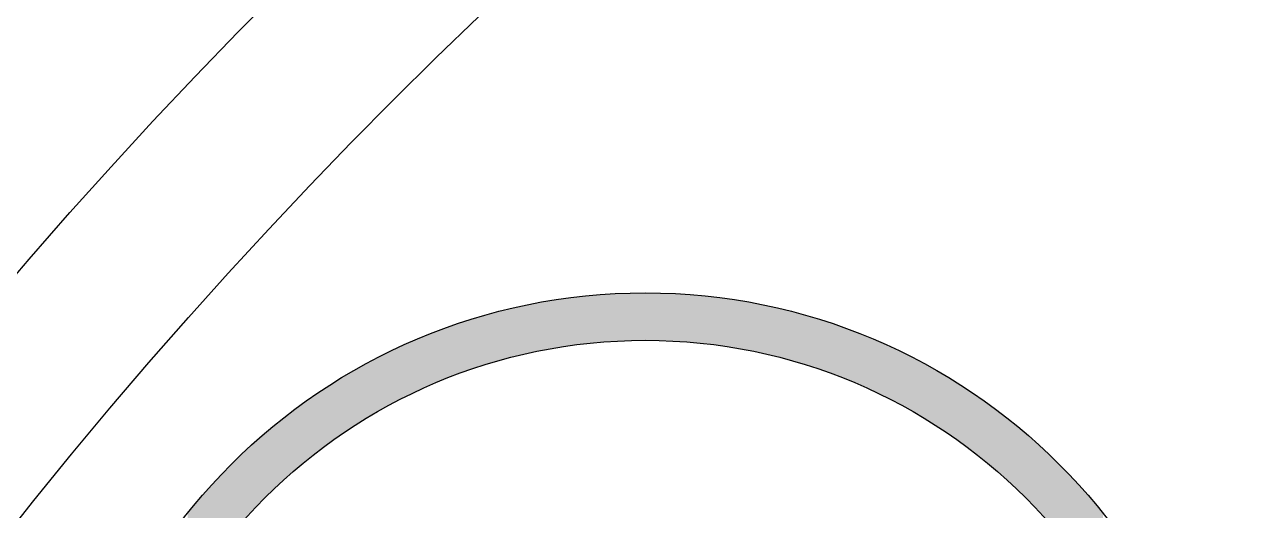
# Model space of a CAD drawing. Extents: x 1919 to 2339, y -1533 to -939.
# Drawn here: x 2093.26 to 2094.813, y -1378.143 to -1377.529 of the extents above; entities that cross this region are included whole.
import ezdxf

# ---------------------------------------------------------------- set-up
doc = ezdxf.new("R2010")
doc.units = 0
doc.header["$LTSCALE"] = 7
doc.header["$MEASUREMENT"] = 0
doc.layers.add('D', color=2, linetype='CONTINUOUS')
doc.layers.add('DWG', color=7, linetype='CONTINUOUS')

msp = doc.modelspace()

# ---------------------------------------------------------------- linework, layer by layer
at = {"layer": 'D'}
for radius in [0.74, 0.68]:
    msp.add_circle((2094.0441, -1378.6078), radius, dxfattribs=at)
for points in [[(2093.9045, -1377.9422), (2093.8922, -1377.8835), (2093.9045, -1377.8811)], [(2093.9094, -1377.9413), (2093.9045, -1377.8811), (2093.9094, -1377.8801)], [(2093.9045, -1377.9422), (2093.9045, -1377.8811), (2093.9094, -1377.9413)], [(2093.9203, -1377.9391), (2093.9094, -1377.8801), (2093.9203, -1377.8782)], [(2093.9094, -1377.9413), (2093.9094, -1377.8801), (2093.9203, -1377.9391)], [(2093.9266, -1377.938), (2093.9203, -1377.8782), (2093.9266, -1377.8771)], [(2093.9203, -1377.9391), (2093.9203, -1377.8782), (2093.9266, -1377.938)], [(2093.9361, -1377.9364), (2093.9266, -1377.8771), (2093.9361, -1377.8757)], [(2093.9266, -1377.938), (2093.9266, -1377.8771), (2093.9361, -1377.9364)], [(2093.9436, -1377.9353), (2093.9361, -1377.8757), (2093.9436, -1377.8746)], [(2093.9361, -1377.9364), (2093.9361, -1377.8757), (2093.9436, -1377.9353)], [(2093.9518, -1377.934), (2093.9436, -1377.8746), (2093.9518, -1377.8736)], [(2093.9436, -1377.9353), (2093.9436, -1377.8746), (2093.9518, -1377.934)], [(2093.9607, -1377.9329), (2093.9518, -1377.8736), (2093.9607, -1377.8725)], [(2093.9518, -1377.934), (2093.9518, -1377.8736), (2093.9607, -1377.9329)], [(2093.9674, -1377.9321), (2093.9607, -1377.8725), (2093.9674, -1377.8718)], [(2093.9607, -1377.9329), (2093.9607, -1377.8725), (2093.9674, -1377.9321)], [(2093.9776, -1377.9311), (2093.9674, -1377.8718), (2093.9776, -1377.8707)], [(2093.9674, -1377.9321), (2093.9674, -1377.8718), (2093.9776, -1377.9311)], [(2093.983, -1377.9305), (2093.9776, -1377.8707), (2093.983, -1377.8703)], [(2093.9776, -1377.9311), (2093.9776, -1377.8707), (2093.983, -1377.9305)], [(2093.9944, -1377.9296), (2093.983, -1377.8703), (2093.9944, -1377.8694)], [(2093.983, -1377.9305), (2093.983, -1377.8703), (2093.9944, -1377.9296)], [(2093.9984, -1377.9293), (2093.9944, -1377.8694), (2093.9984, -1377.8692)], [(2093.9944, -1377.9296), (2093.9944, -1377.8694), (2093.9984, -1377.9293)], [(2094.0111, -1377.9286), (2093.9984, -1377.8692), (2094.0111, -1377.8685)], [(2093.9984, -1377.9293), (2093.9984, -1377.8692), (2094.0111, -1377.9286)], [(2094.0137, -1377.9284), (2094.0111, -1377.8685), (2094.0137, -1377.8684)], [(2094.0111, -1377.9286), (2094.0111, -1377.8685), (2094.0137, -1377.9284)], [(2094.0276, -1377.928), (2094.0137, -1377.8684), (2094.0276, -1377.8679)], [(2094.0137, -1377.9284), (2094.0137, -1377.8684), (2094.0276, -1377.928)], [(2094.029, -1377.9279), (2094.0276, -1377.8679), (2094.029, -1377.8679)], [(2094.0276, -1377.928), (2094.0276, -1377.8679), (2094.029, -1377.9279)], [(2094.0441, -1377.9278), (2094.029, -1377.8679), (2094.0441, -1377.8678)], [(2094.029, -1377.9279), (2094.029, -1377.8679), (2094.0441, -1377.9278)], [(2094.0592, -1377.9279), (2094.0441, -1377.8678), (2094.0592, -1377.8679)], [(2094.0441, -1377.9278), (2094.0441, -1377.8678), (2094.0592, -1377.9279)], [(2094.0605, -1377.928), (2094.0592, -1377.8679), (2094.0605, -1377.8679)], [(2094.0592, -1377.9279), (2094.0592, -1377.8679), (2094.0605, -1377.928)], [(2094.0744, -1377.9284), (2094.0605, -1377.8679), (2094.0744, -1377.8684)], [(2094.0605, -1377.928), (2094.0605, -1377.8679), (2094.0744, -1377.9284)], [(2094.0771, -1377.9286), (2094.0744, -1377.8684), (2094.0771, -1377.8685)], [(2094.0744, -1377.9284), (2094.0744, -1377.8684), (2094.0771, -1377.9286)], [(2094.0897, -1377.9293), (2094.0771, -1377.8685), (2094.0897, -1377.8692)], [(2094.0771, -1377.9286), (2094.0771, -1377.8685), (2094.0897, -1377.9293)], [(2094.0937, -1377.9296), (2094.0897, -1377.8692), (2094.0937, -1377.8694)], [(2094.0897, -1377.9293), (2094.0897, -1377.8692), (2094.0937, -1377.9296)], [(2094.1052, -1377.9305), (2094.0937, -1377.8694), (2094.1052, -1377.8703)], [(2094.0937, -1377.9296), (2094.0937, -1377.8694), (2094.1052, -1377.9305)], [(2094.1106, -1377.9311), (2094.1052, -1377.8703), (2094.1106, -1377.8707)], [(2094.1052, -1377.9305), (2094.1052, -1377.8703), (2094.1106, -1377.9311)], [(2094.1207, -1377.9321), (2094.1106, -1377.8707), (2094.1207, -1377.8718)], [(2094.1106, -1377.9311), (2094.1106, -1377.8707), (2094.1207, -1377.9321)], [(2094.1275, -1377.9329), (2094.1207, -1377.8718), (2094.1275, -1377.8725)], [(2094.1207, -1377.9321), (2094.1207, -1377.8718), (2094.1275, -1377.9329)], [(2094.1363, -1377.934), (2094.1275, -1377.8725), (2094.1363, -1377.8736)], [(2094.1275, -1377.9329), (2094.1275, -1377.8725), (2094.1363, -1377.934)], [(2094.1445, -1377.9353), (2094.1363, -1377.8736), (2094.1445, -1377.8746)], [(2094.1363, -1377.934), (2094.1363, -1377.8736), (2094.1445, -1377.9353)], [(2094.152, -1377.9364), (2094.1445, -1377.8746), (2094.152, -1377.8757)], [(2094.1445, -1377.9353), (2094.1445, -1377.8746), (2094.152, -1377.9364)], [(2094.1616, -1377.938), (2094.152, -1377.8757), (2094.1616, -1377.8771)], [(2094.152, -1377.9364), (2094.152, -1377.8757), (2094.1616, -1377.938)], [(2094.1678, -1377.9391), (2094.1616, -1377.8771), (2094.1678, -1377.8782)], [(2094.1616, -1377.938), (2094.1616, -1377.8771), (2094.1678, -1377.9391)], [(2094.1787, -1377.9413), (2094.1678, -1377.8782), (2094.1787, -1377.8801)], [(2094.1678, -1377.9391), (2094.1678, -1377.8782), (2094.1787, -1377.9413)], [(2094.1836, -1377.9422), (2094.1787, -1377.8801), (2094.1836, -1377.8811)], [(2094.1787, -1377.9413), (2094.1787, -1377.8801), (2094.1836, -1377.9422)], [(2094.1959, -1377.945), (2094.1836, -1377.8811), (2094.1959, -1377.8835)], [(2094.1836, -1377.9422), (2094.1836, -1377.8811), (2094.1959, -1377.945)], [(2093.8404, -1377.959), (2093.8253, -1377.9009), (2093.8404, -1377.8963)], [(2093.8411, -1377.9587), (2093.8404, -1377.8963), (2093.8411, -1377.8961)], [(2093.8404, -1377.959), (2093.8404, -1377.8963), (2093.8411, -1377.9587)], [(2093.857, -1377.954), (2093.8411, -1377.8961), (2093.857, -1377.8918)], [(2093.8411, -1377.9587), (2093.8411, -1377.8961), (2093.857, -1377.954)], [(2093.8577, -1377.9538), (2093.857, -1377.8918), (2093.8577, -1377.8916)], [(2093.857, -1377.954), (2093.857, -1377.8918), (2093.8577, -1377.9538)], [(2093.8728, -1377.9497), (2093.8577, -1377.8916), (2093.8728, -1377.8879)], [(2093.8577, -1377.9538), (2093.8577, -1377.8916), (2093.8728, -1377.9497)], [(2093.875, -1377.9491), (2093.8728, -1377.8879), (2093.875, -1377.8873)], [(2093.8728, -1377.9497), (2093.8728, -1377.8879), (2093.875, -1377.9491)], [(2093.8887, -1377.9457), (2093.875, -1377.8873), (2093.8887, -1377.8843)], [(2093.875, -1377.9491), (2093.875, -1377.8873), (2093.8887, -1377.9457)], [(2093.8922, -1377.945), (2093.8887, -1377.8843), (2093.8922, -1377.8835)], [(2093.8887, -1377.9457), (2093.8887, -1377.8843), (2093.8922, -1377.945)], [(2093.8922, -1377.945), (2093.8922, -1377.8835), (2093.9045, -1377.9422)], [(2094.1994, -1377.9457), (2094.1959, -1377.8835), (2094.1994, -1377.8843)], [(2094.1959, -1377.945), (2094.1959, -1377.8835), (2094.1994, -1377.9457)], [(2094.2132, -1377.9491), (2094.1994, -1377.8843), (2094.2132, -1377.8873)], [(2094.1994, -1377.9457), (2094.1994, -1377.8843), (2094.2132, -1377.9491)], [(2094.2153, -1377.9497), (2094.2132, -1377.8873), (2094.2153, -1377.8879)], [(2094.2132, -1377.9491), (2094.2132, -1377.8873), (2094.2153, -1377.9497)], [(2094.2304, -1377.9538), (2094.2153, -1377.8879), (2094.2304, -1377.8916)], [(2094.2153, -1377.9497), (2094.2153, -1377.8879), (2094.2304, -1377.9538)], [(2094.2312, -1377.954), (2094.2304, -1377.8916), (2094.2312, -1377.8918)], [(2094.2304, -1377.9538), (2094.2304, -1377.8916), (2094.2312, -1377.954)], [(2094.247, -1377.9587), (2094.2312, -1377.8918), (2094.247, -1377.8961)], [(2094.2312, -1377.954), (2094.2312, -1377.8918), (2094.247, -1377.9587)], [(2094.2477, -1377.959), (2094.247, -1377.8961), (2094.2477, -1377.8963)], [(2094.247, -1377.9587), (2094.247, -1377.8961), (2094.2477, -1377.959)], [(2094.2628, -1377.9639), (2094.2477, -1377.8963), (2094.2628, -1377.9009)], [(2094.2477, -1377.959), (2094.2477, -1377.8963), (2094.2628, -1377.9639)], [(2093.7888, -1377.9775), (2093.7781, -1377.9173), (2093.7888, -1377.9132)], [(2093.7938, -1377.9755), (2093.7888, -1377.9132), (2093.7938, -1377.9114)], [(2093.7888, -1377.9775), (2093.7888, -1377.9132), (2093.7938, -1377.9755)], [(2093.806, -1377.9708), (2093.7938, -1377.9114), (2093.806, -1377.9071)], [(2093.7938, -1377.9755), (2093.7938, -1377.9114), (2093.806, -1377.9708)], [(2093.8095, -1377.9695), (2093.806, -1377.9071), (2093.8095, -1377.906)], [(2093.806, -1377.9708), (2093.806, -1377.9071), (2093.8095, -1377.9695)], [(2093.8232, -1377.9646), (2093.8095, -1377.906), (2093.8232, -1377.9015)], [(2093.8095, -1377.9695), (2093.8095, -1377.906), (2093.8232, -1377.9646)], [(2093.8253, -1377.9639), (2093.8232, -1377.9015), (2093.8253, -1377.9009)], [(2093.8232, -1377.9646), (2093.8232, -1377.9015), (2093.8253, -1377.9639)], [(2093.8253, -1377.9639), (2093.8253, -1377.9009), (2093.8404, -1377.959)], [(2094.2649, -1377.9646), (2094.2628, -1377.9009), (2094.2649, -1377.9015)], [(2094.2628, -1377.9639), (2094.2628, -1377.9009), (2094.2649, -1377.9646)], [(2094.2786, -1377.9695), (2094.2649, -1377.9015), (2094.2786, -1377.906)], [(2094.2649, -1377.9646), (2094.2649, -1377.9015), (2094.2786, -1377.9695)], [(2094.2822, -1377.9708), (2094.2786, -1377.906), (2094.2822, -1377.9071)], [(2094.2786, -1377.9695), (2094.2786, -1377.906), (2094.2822, -1377.9708)], [(2094.2944, -1377.9755), (2094.2822, -1377.9071), (2094.2944, -1377.9114)], [(2094.2822, -1377.9708), (2094.2822, -1377.9071), (2094.2944, -1377.9755)], [(2094.2993, -1377.9775), (2094.2944, -1377.9114), (2094.2993, -1377.9132)], [(2094.2944, -1377.9755), (2094.2944, -1377.9114), (2094.2993, -1377.9775)], [(2094.31, -1377.9819), (2094.2993, -1377.9132), (2094.31, -1377.9173)], [(2094.2993, -1377.9775), (2094.2993, -1377.9132), (2094.31, -1377.9819)], [(2093.7546, -1377.9925), (2093.7471, -1377.93), (2093.7546, -1377.9267)], [(2093.7625, -1377.9888), (2093.7546, -1377.9267), (2093.7625, -1377.9235)], [(2093.7546, -1377.9925), (2093.7546, -1377.9267), (2093.7625, -1377.9888)], [(2093.7717, -1377.9847), (2093.7625, -1377.9235), (2093.7717, -1377.9197)], [(2093.7625, -1377.9888), (2093.7625, -1377.9235), (2093.7717, -1377.9847)], [(2093.7781, -1377.9819), (2093.7717, -1377.9197), (2093.7781, -1377.9173)], [(2093.7717, -1377.9847), (2093.7717, -1377.9197), (2093.7781, -1377.9819)], [(2093.7781, -1377.9819), (2093.7781, -1377.9173), (2093.7888, -1377.9775)], [(2094.3165, -1377.9847), (2094.31, -1377.9173), (2094.3165, -1377.9197)], [(2094.31, -1377.9819), (2094.31, -1377.9173), (2094.3165, -1377.9847)], [(2094.3256, -1377.9888), (2094.3165, -1377.9197), (2094.3256, -1377.9235)], [(2094.3165, -1377.9847), (2094.3165, -1377.9197), (2094.3256, -1377.9888)], [(2094.3335, -1377.9925), (2094.3256, -1377.9235), (2094.3335, -1377.9267)], [(2094.3256, -1377.9888), (2094.3256, -1377.9235), (2094.3335, -1377.9925)], [(2094.341, -1377.996), (2094.3335, -1377.9267), (2094.341, -1377.93)], [(2094.3335, -1377.9925), (2094.3335, -1377.9267), (2094.341, -1377.996)], [(2093.7165, -1378.0118), (2093.7042, -1377.9504), (2093.7165, -1377.9442)], [(2093.7209, -1378.0095), (2093.7165, -1377.9442), (2093.7209, -1377.9421)], [(2093.7165, -1378.0118), (2093.7165, -1377.9442), (2093.7209, -1378.0095)], [(2093.7317, -1378.0037), (2093.7209, -1377.9421), (2093.7317, -1377.9369)], [(2093.7209, -1378.0095), (2093.7209, -1377.9421), (2093.7317, -1378.0037)], [(2093.7377, -1378.0007), (2093.7317, -1377.9369), (2093.7377, -1377.9342)], [(2093.7317, -1378.0037), (2093.7317, -1377.9369), (2093.7377, -1378.0007)], [(2093.7471, -1377.996), (2093.7377, -1377.9342), (2093.7471, -1377.93)], [(2093.7377, -1378.0007), (2093.7377, -1377.9342), (2093.7471, -1377.996)], [(2093.7471, -1377.996), (2093.7471, -1377.93), (2093.7546, -1377.9925)], [(2094.3504, -1378.0007), (2094.341, -1377.93), (2094.3504, -1377.9342)], [(2094.341, -1377.996), (2094.341, -1377.93), (2094.3504, -1378.0007)], [(2094.3564, -1378.0037), (2094.3504, -1377.9342), (2094.3564, -1377.9369)], [(2094.3504, -1378.0007), (2094.3504, -1377.9342), (2094.3564, -1378.0037)], [(2094.3672, -1378.0095), (2094.3564, -1377.9369), (2094.3672, -1377.9421)], [(2094.3564, -1378.0037), (2094.3564, -1377.9369), (2094.3672, -1378.0095)], [(2094.3716, -1378.0118), (2094.3672, -1377.9421), (2094.3716, -1377.9442)], [(2094.3672, -1378.0095), (2094.3672, -1377.9421), (2094.3716, -1378.0118)], [(2094.3839, -1378.0188), (2094.3716, -1377.9442), (2094.3839, -1377.9504)], [(2094.3716, -1378.0118), (2094.3716, -1377.9442), (2094.3839, -1378.0188)], [(2093.6866, -1378.0293), (2093.672, -1377.9681), (2093.6866, -1377.9598)], [(2093.6876, -1378.0287), (2093.6866, -1377.9598), (2093.6876, -1377.9592)], [(2093.6866, -1378.0293), (2093.6866, -1377.9598), (2093.6876, -1378.0287)], [(2093.7015, -1378.0203), (2093.6876, -1377.9592), (2093.7015, -1377.9519)], [(2093.6876, -1378.0287), (2093.6876, -1377.9592), (2093.7015, -1378.0203)], [(2093.7042, -1378.0188), (2093.7015, -1377.9519), (2093.7042, -1377.9504)], [(2093.7015, -1378.0203), (2093.7015, -1377.9519), (2093.7042, -1378.0188)], [(2093.7042, -1378.0188), (2093.7042, -1377.9504), (2093.7165, -1378.0118)], [(2094.3866, -1378.0203), (2094.3839, -1377.9504), (2094.3866, -1377.9519)], [(2094.3839, -1378.0188), (2094.3839, -1377.9504), (2094.3866, -1378.0203)], [(2094.4005, -1378.0287), (2094.3866, -1377.9519), (2094.4005, -1377.9592)], [(2094.3866, -1378.0203), (2094.3866, -1377.9519), (2094.4005, -1378.0287)], [(2094.4015, -1378.0293), (2094.4005, -1377.9592), (2094.4015, -1377.9598)], [(2094.4005, -1378.0287), (2094.4005, -1377.9592), (2094.4015, -1378.0293)], [(2094.4162, -1378.0386), (2094.4015, -1377.9598), (2094.4162, -1377.9681)], [(2094.4015, -1378.0293), (2094.4015, -1377.9598), (2094.4162, -1378.0386)], [(2093.6713, -1378.0391), (2093.6575, -1377.9768), (2093.6713, -1377.9685)], [(2093.672, -1378.0386), (2093.6713, -1377.9685), (2093.672, -1377.9681)], [(2093.6713, -1378.0391), (2093.6713, -1377.9685), (2093.672, -1378.0386)], [(2093.672, -1378.0386), (2093.672, -1377.9681), (2093.6866, -1378.0293)], [(2094.4168, -1378.0391), (2094.4162, -1377.9681), (2094.4168, -1377.9685)], [(2094.4162, -1378.0386), (2094.4162, -1377.9681), (2094.4168, -1378.0391)], [(2094.4306, -1378.0483), (2094.4168, -1377.9685), (2094.4306, -1377.9768)], [(2094.4168, -1378.0391), (2094.4168, -1377.9685), (2094.4306, -1378.0483)], [(2093.6391, -1378.0615), (2093.6292, -1377.995), (2093.6391, -1377.9884)], [(2093.6432, -1378.0584), (2093.6391, -1377.9884), (2093.6432, -1377.9858)], [(2093.6391, -1378.0615), (2093.6391, -1377.9884), (2093.6432, -1378.0584)], [(2093.6551, -1378.05), (2093.6432, -1377.9858), (2093.6551, -1377.9782)], [(2093.6432, -1378.0584), (2093.6432, -1377.9858), (2093.6551, -1378.05)], [(2093.6575, -1378.0483), (2093.6551, -1377.9782), (2093.6575, -1377.9768)], [(2093.6551, -1378.05), (2093.6551, -1377.9782), (2093.6575, -1378.0483)], [(2093.6575, -1378.0483), (2093.6575, -1377.9768), (2093.6713, -1378.0391)], [(2094.433, -1378.05), (2094.4306, -1377.9768), (2094.433, -1377.9782)], [(2094.4306, -1378.0483), (2094.4306, -1377.9768), (2094.433, -1378.05)], [(2094.4449, -1378.0584), (2094.433, -1377.9782), (2094.4449, -1377.9858)], [(2094.433, -1378.05), (2094.433, -1377.9782), (2094.4449, -1378.0584)], [(2094.449, -1378.0615), (2094.4449, -1377.9858), (2094.449, -1377.9884)], [(2094.4449, -1378.0584), (2094.4449, -1377.9858), (2094.449, -1378.0615)], [(2094.4589, -1378.069), (2094.449, -1377.9884), (2094.4589, -1377.995)], [(2094.449, -1378.0615), (2094.449, -1377.9884), (2094.4589, -1378.069)], [(2093.6155, -1378.0798), (2093.6079, -1378.01), (2093.6155, -1378.0046)], [(2093.6234, -1378.0736), (2093.6155, -1378.0046), (2093.6234, -1377.999)], [(2093.6155, -1378.0798), (2093.6155, -1378.0046), (2093.6234, -1378.0736)], [(2093.6292, -1378.069), (2093.6234, -1377.999), (2093.6292, -1377.995)], [(2093.6234, -1378.0736), (2093.6234, -1377.999), (2093.6292, -1378.069)], [(2093.6292, -1378.069), (2093.6292, -1377.995), (2093.6391, -1378.0615)], [(2094.4647, -1378.0736), (2094.4589, -1377.995), (2094.4647, -1377.999)], [(2094.4589, -1378.069), (2094.4589, -1377.995), (2094.4647, -1378.0736)], [(2094.4727, -1378.0798), (2094.4647, -1377.999), (2094.4727, -1378.0046)], [(2094.4647, -1378.0736), (2094.4647, -1377.999), (2094.4727, -1378.0798)], [(2094.4803, -1378.0862), (2094.4727, -1378.0046), (2094.4803, -1378.01)], [(2094.4727, -1378.0798), (2094.4727, -1378.0046), (2094.4803, -1378.0862)], [(2093.5926, -1378.0993), (2093.5888, -1378.0245), (2093.5926, -1378.0214)], [(2093.602, -1378.0911), (2093.5926, -1378.0214), (2093.602, -1378.0144)], [(2093.5926, -1378.0993), (2093.5926, -1378.0214), (2093.602, -1378.0911)], [(2093.6079, -1378.0862), (2093.602, -1378.0144), (2093.6079, -1378.01)], [(2093.602, -1378.0911), (2093.602, -1378.0144), (2093.6079, -1378.0862)], [(2093.6079, -1378.0862), (2093.6079, -1378.01), (2093.6155, -1378.0798)], [(2094.4862, -1378.0911), (2094.4803, -1378.01), (2094.4862, -1378.0144)], [(2094.4803, -1378.0862), (2094.4803, -1378.01), (2094.4862, -1378.0911)], [(2094.4955, -1378.0993), (2094.4862, -1378.0144), (2094.4955, -1378.0214)], [(2094.4862, -1378.0911), (2094.4862, -1378.0144), (2094.4955, -1378.0993)], [(2094.4994, -1378.1027), (2094.4955, -1378.0214), (2094.4994, -1378.0245)], [(2094.4955, -1378.0993), (2094.4955, -1378.0214), (2094.4994, -1378.1027)], [(2093.5758, -1378.1146), (2093.5632, -1378.0453), (2093.5758, -1378.0348)], [(2093.5776, -1378.113), (2093.5758, -1378.0348), (2093.5776, -1378.0333)], [(2093.5758, -1378.1146), (2093.5758, -1378.0348), (2093.5776, -1378.113)], [(2093.5888, -1378.1027), (2093.5776, -1378.0333), (2093.5888, -1378.0245)], [(2093.5776, -1378.113), (2093.5776, -1378.0333), (2093.5888, -1378.1027)], [(2093.5888, -1378.1027), (2093.5888, -1378.0245), (2093.5926, -1378.0993)], [(2094.5105, -1378.113), (2094.4994, -1378.0245), (2094.5105, -1378.0333)], [(2094.4994, -1378.1027), (2094.4994, -1378.0245), (2094.5105, -1378.113)], [(2094.5123, -1378.1146), (2094.5105, -1378.0333), (2094.5123, -1378.0348)], [(2094.5105, -1378.113), (2094.5105, -1378.0333), (2094.5123, -1378.1146)], [(2094.5249, -1378.1269), (2094.5123, -1378.0348), (2094.5249, -1378.0453)], [(2094.5123, -1378.1146), (2094.5123, -1378.0348), (2094.5249, -1378.1269)], [(2093.563, -1378.1272), (2093.5509, -1378.056), (2093.563, -1378.0455)], [(2093.5632, -1378.1269), (2093.563, -1378.0455), (2093.5632, -1378.0453)], [(2093.563, -1378.1272), (2093.563, -1378.0455), (2093.5632, -1378.1269)], [(2093.5632, -1378.1269), (2093.5632, -1378.0453), (2093.5758, -1378.1146)], [(2094.5252, -1378.1272), (2094.5249, -1378.0453), (2094.5252, -1378.0455)], [(2094.5249, -1378.1269), (2094.5249, -1378.0453), (2094.5252, -1378.1272)], [(2094.5372, -1378.1395), (2094.5252, -1378.0455), (2094.5372, -1378.056)], [(2094.5252, -1378.1272), (2094.5252, -1378.0455), (2094.5372, -1378.1395)], [(2093.539, -1378.1524), (2093.5345, -1378.0711), (2093.539, -1378.067)], [(2093.5486, -1378.1421), (2093.539, -1378.067), (2093.5486, -1378.0581)], [(2093.539, -1378.1524), (2093.539, -1378.067), (2093.5486, -1378.1421)], [(2093.5509, -1378.1395), (2093.5486, -1378.0581), (2093.5509, -1378.056)], [(2093.5486, -1378.1421), (2093.5486, -1378.0581), (2093.5509, -1378.1395)], [(2093.5509, -1378.1395), (2093.5509, -1378.056), (2093.563, -1378.1272)], [(2094.5395, -1378.1421), (2094.5372, -1378.056), (2094.5395, -1378.0581)], [(2094.5372, -1378.1395), (2094.5372, -1378.056), (2094.5395, -1378.1421)], [(2094.5491, -1378.1524), (2094.5395, -1378.0581), (2094.5491, -1378.067)], [(2094.5395, -1378.1421), (2094.5395, -1378.0581), (2094.5491, -1378.1524)], [(2094.5536, -1378.1575), (2094.5491, -1378.067), (2094.5536, -1378.0711)], [(2094.5491, -1378.1524), (2094.5491, -1378.067), (2094.5536, -1378.1575)], [(2093.5274, -1378.1657), (2093.5208, -1378.0845), (2093.5274, -1378.0781)], [(2093.5345, -1378.1575), (2093.5274, -1378.0781), (2093.5345, -1378.0711)], [(2093.5274, -1378.1657), (2093.5274, -1378.0781), (2093.5345, -1378.1575)], [(2093.5345, -1378.1575), (2093.5345, -1378.0711), (2093.539, -1378.1524)], [(2094.5607, -1378.1657), (2094.5536, -1378.0711), (2094.5607, -1378.0781)], [(2094.5536, -1378.1575), (2094.5536, -1378.0711), (2094.5607, -1378.1657)], [(2094.5673, -1378.1736), (2094.5607, -1378.0781), (2094.5673, -1378.0845)], [(2094.5607, -1378.1657), (2094.5607, -1378.0781), (2094.5673, -1378.1736)], [(2093.5074, -1378.1902), (2093.5053, -1378.1006), (2093.5074, -1378.0982)], [(2093.5161, -1378.1792), (2093.5074, -1378.0982), (2093.5161, -1378.0893)], [(2093.5074, -1378.1902), (2093.5074, -1378.0982), (2093.5161, -1378.1792)], [(2093.5208, -1378.1736), (2093.5161, -1378.0893), (2093.5208, -1378.0845)], [(2093.5161, -1378.1792), (2093.5161, -1378.0893), (2093.5208, -1378.1736)], [(2093.5208, -1378.1736), (2093.5208, -1378.0845), (2093.5274, -1378.1657)], [(2094.572, -1378.1792), (2094.5673, -1378.0845), (2094.572, -1378.0893)], [(2094.5673, -1378.1736), (2094.5673, -1378.0845), (2094.572, -1378.1792)], [(2094.5807, -1378.1902), (2094.572, -1378.0893), (2094.5807, -1378.0982)], [(2094.572, -1378.1792), (2094.572, -1378.0893), (2094.5807, -1378.1902)], [(2094.5829, -1378.1929), (2094.5807, -1378.0982), (2094.5829, -1378.1006)], [(2094.5807, -1378.1902), (2094.5807, -1378.0982), (2094.5829, -1378.1929)], [(2093.4944, -1378.2074), (2093.4846, -1378.1234), (2093.4944, -1378.1123)], [(2093.4948, -1378.2069), (2093.4944, -1378.1123), (2093.4948, -1378.1119)], [(2093.4944, -1378.2074), (2093.4944, -1378.1123), (2093.4948, -1378.2069)], [(2093.5053, -1378.1929), (2093.4948, -1378.1119), (2093.5053, -1378.1006)], [(2093.4948, -1378.2069), (2093.4948, -1378.1119), (2093.5053, -1378.1929)], [(2093.5053, -1378.1929), (2093.5053, -1378.1006), (2093.5074, -1378.1902)], [(2094.5934, -1378.2069), (2094.5829, -1378.1006), (2094.5934, -1378.1119)], [(2094.5829, -1378.1929), (2094.5829, -1378.1006), (2094.5934, -1378.2069)], [(2094.5937, -1378.2074), (2094.5934, -1378.1119), (2094.5937, -1378.1123)], [(2094.5934, -1378.2069), (2094.5934, -1378.1119), (2094.5937, -1378.2074)], [(2094.6035, -1378.2212), (2094.5937, -1378.1123), (2094.6035, -1378.1234)], [(2094.5937, -1378.2074), (2094.5937, -1378.1123), (2094.6035, -1378.2212)], [(2093.4818, -1378.2254), (2093.4749, -1378.1349), (2093.4818, -1378.1266)], [(2093.4846, -1378.2212), (2093.4818, -1378.1266), (2093.4846, -1378.1234)], [(2093.4818, -1378.2254), (2093.4818, -1378.1266), (2093.4846, -1378.2212)], [(2093.4846, -1378.2212), (2093.4846, -1378.1234), (2093.4944, -1378.2074)], [(2094.6063, -1378.2254), (2094.6035, -1378.1234), (2094.6063, -1378.1266)], [(2094.6035, -1378.2212), (2094.6035, -1378.1234), (2094.6063, -1378.2254)], [(2094.6132, -1378.2357), (2094.6063, -1378.1266), (2094.6132, -1378.1349)], [(2094.6063, -1378.2254), (2094.6063, -1378.1266), (2094.6132, -1378.2357)], [(2093.4696, -1378.2441), (2093.4656, -1378.1464), (2093.4696, -1378.1413)], [(2093.4749, -1378.2357), (2093.4696, -1378.1413), (2093.4749, -1378.1349)], [(2093.4696, -1378.2441), (2093.4696, -1378.1413), (2093.4749, -1378.2357)], [(2093.4749, -1378.2357), (2093.4749, -1378.1349), (2093.4818, -1378.2254)], [(2094.6186, -1378.2441), (2094.6132, -1378.1349), (2094.6186, -1378.1413)], [(2094.6132, -1378.2357), (2094.6132, -1378.1349), (2094.6186, -1378.2441)], [(2094.6225, -1378.2503), (2094.6186, -1378.1413), (2094.6225, -1378.1464)], [(2094.6186, -1378.2441), (2094.6186, -1378.1413), (2094.6225, -1378.2503)]]:
    msp.add_solid(points, dxfattribs=at)
at = {"layer": 'DWG'}
for radius in [6.5, 6.3]:
    msp.add_circle((2098.1805, -1382.0789), radius, dxfattribs=at)
msp.add_arc((2098.1805, -1382.0789), 4.5, 185.9975, 174.2401, dxfattribs=at)

doc.saveas('drawing.dxf')
